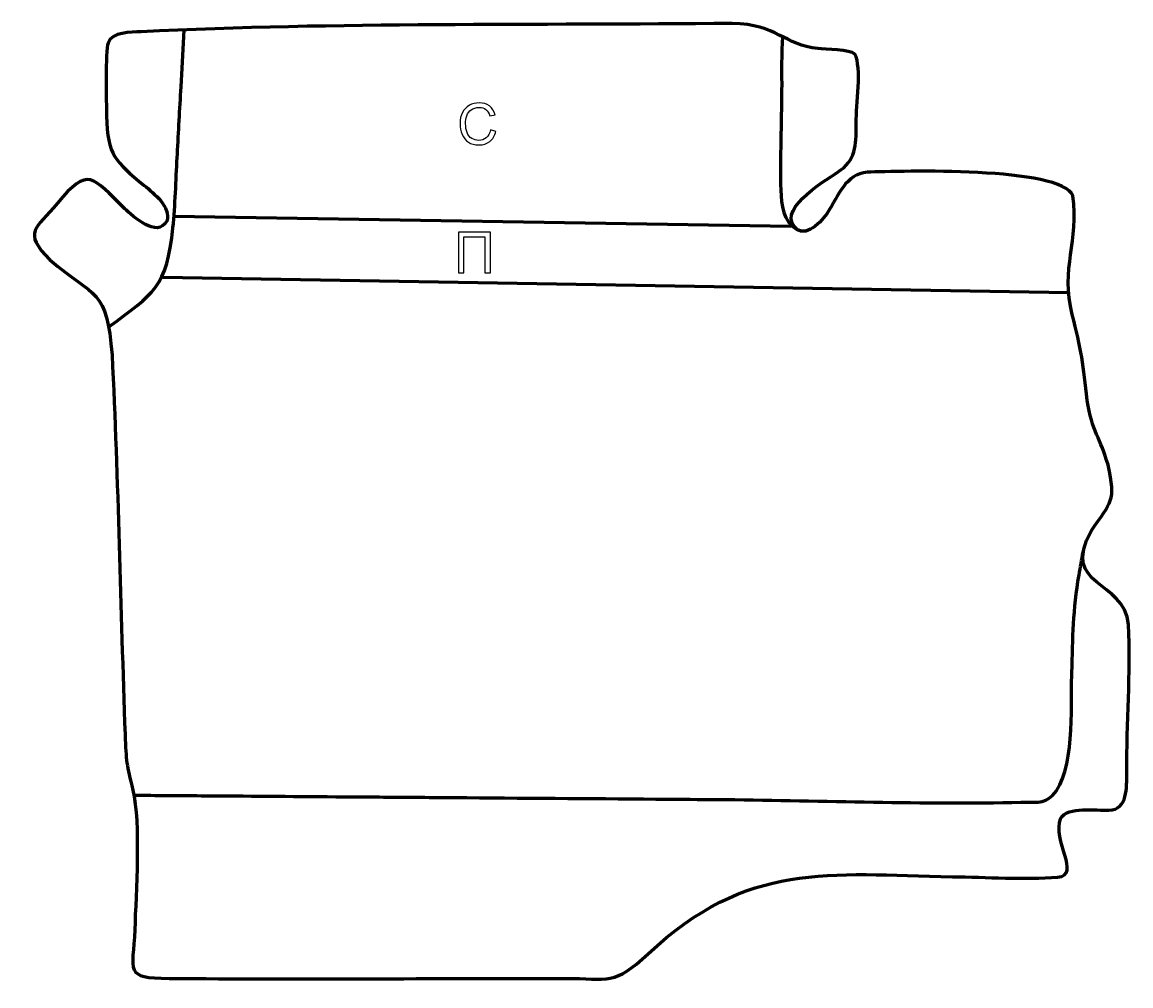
# Model space of a CAD drawing. Header units: millimetres. Extents: x -752 to -257, y 177 to 607.
import ezdxf

# ---------------------------------------------------------------- set-up
doc = ezdxf.new("R2010")
doc.units = ezdxf.units.MM
doc.header["$MEASUREMENT"] = 0
doc.layers.add('layer 2', color=7, linetype='Continuous')
doc.layers.add('layer 3', color=7, linetype='Continuous')

msp = doc.modelspace()

# ---------------------------------------------------------------- linework, layer by layer
at = {"layer": 'layer 2', "color": 140, "lineweight": 158}
for points, knots in [([(-713.1888, 471.3032), (-693.0102, 486), (-687.2372, 489.1853), (-684.5034, 515.5597), (-684.5034, 515.5597), (-683.4591, 525.6349), (-683.1633, 536.8139), (-682.6066, 547.028), (-682.6066, 547.028), (-682.6066, 547.028), (-682.5248, 548.5281), (-682.5248, 548.5281), (-682.5248, 548.5281), (-681.9781, 558.5283), (-681.4314, 568.5284), (-680.8847, 578.5286), (-680.8847, 578.5286), (-680.4747, 586.0288), (-680.0646, 593.5289), (-679.6546, 601.029), (-679.6546, 601.029), (-679.6546, 601.029), (-679.4906, 604.0291), (-679.4906, 604.0291)], [0, 0, 0, 0, 0.14285714, 0.14285714, 0.14285714, 0.14285714, 0.28571429, 0.28571429, 0.28571429, 0.28571429, 0.42857143, 0.42857143, 0.42857143, 0.42857143, 0.57142857, 0.57142857, 0.57142857, 0.57142857, 0.71428571, 0.71428571, 0.71428571, 0.71428571, 1, 1, 1, 1]), ([(-412.1965, 600.9762), (-412.7763, 593.9995), (-412.4939, 584.1571), (-412.5596, 576.986), (-412.5596, 576.986), (-412.6989, 562.4478), (-413.3133, 546.8135), (-412.9464, 532.4095), (-412.9464, 532.4095), (-412.7811, 525.9174), (-411.9147, 518.1881), (-405.7247, 514.854), (-405.7247, 514.854), (-405.7247, 514.854), (-405.225, 514.5849), (-405.225, 514.5849)], [0, 0, 0, 0, 0.2, 0.2, 0.2, 0.2, 0.4, 0.4, 0.4, 0.4, 0.6, 0.6, 0.6, 0.6, 1, 1, 1, 1]), ([(-701.9237, 262.0488), (-691.9091, 261.9749), (-681.8946, 261.901), (-671.88, 261.8271), (-671.88, 261.8271), (-651.8508, 261.6793), (-631.8217, 261.5315), (-611.7926, 261.3837), (-611.7926, 261.3837), (-602.2787, 261.3135), (-592.7649, 261.2432), (-583.251, 261.173), (-583.251, 261.173), (-573.2365, 261.0991), (-563.2219, 261.0252), (-553.2073, 260.9513), (-553.2073, 260.9513), (-523.1636, 260.7296), (-493.1199, 260.5079), (-463.0762, 260.2862), (-463.0762, 260.2862), (-454.5638, 260.2234), (-446.0514, 260.1606), (-437.539, 260.0977), (-437.539, 260.0977), (-393.8467, 259.6149), (-349.2226, 257.9344), (-305.6372, 258.8984), (-305.6372, 258.8984), (-300.3554, 259.0152), (-295.1844, 258.0356), (-291.5501, 261.8762), (-291.5501, 261.8762), (-281.6023, 272.3885), (-283.2126, 301.2645), (-282.9824, 315.348), (-282.9824, 315.348), (-282.9824, 315.348), (-282.9385, 316.8328), (-282.9385, 316.8328), (-282.9385, 316.8328), (-282.4359, 332.182), (-282.4171, 345.1843), (-279.7123, 360.4387), (-279.7123, 360.4387), (-279.1024, 363.8786), (-278.4634, 367.3074), (-277.8782, 370.7524)], [0, 0, 0, 0, 0.07692308, 0.07692308, 0.07692308, 0.07692308, 0.15384615, 0.15384615, 0.15384615, 0.15384615, 0.23076923, 0.23076923, 0.23076923, 0.23076923, 0.30769231, 0.30769231, 0.30769231, 0.30769231, 0.38461538, 0.38461538, 0.38461538, 0.38461538, 0.46153846, 0.46153846, 0.46153846, 0.46153846, 0.53846154, 0.53846154, 0.53846154, 0.53846154, 0.61538462, 0.61538462, 0.61538462, 0.61538462, 0.69230769, 0.69230769, 0.69230769, 0.69230769, 0.76923077, 0.76923077, 0.76923077, 0.76923077, 0.84615385, 0.84615385, 0.84615385, 0.84615385, 1, 1, 1, 1])]:
    msp.add_open_spline(points, degree=3, knots=knots, dxfattribs=at)
at = {"layer": 'layer 2', "color": 142}
for points, knots in [([(-542.617, 559.2907), (-542.617, 559.2907), (-540.204, 558.6811), (-540.204, 558.6811), (-540.204, 558.6811), (-540.7078, 556.7042), (-541.6137, 555.2013), (-542.9218, 554.1642), (-542.9218, 554.1642), (-544.2299, 553.127), (-545.8301, 552.6063), (-547.7224, 552.6063), (-547.7224, 552.6063), (-549.6782, 552.6063), (-551.2699, 553.0042), (-552.4976, 553.8043), (-552.4976, 553.8043), (-553.7253, 554.6002), (-554.6566, 555.7559), (-555.2958, 557.2672), (-555.2958, 557.2672), (-555.9351, 558.7827), (-556.2568, 560.4041), (-556.2568, 562.1398), (-556.2568, 562.1398), (-556.2568, 564.0321), (-555.897, 565.6831), (-555.1731, 567.0928), (-555.1731, 567.0928), (-554.4492, 568.5025), (-553.4205, 569.5735), (-552.087, 570.3059), (-552.087, 570.3059), (-550.7535, 571.0382), (-549.2845, 571.4023), (-547.6843, 571.4023), (-547.6843, 571.4023), (-545.864, 571.4023), (-544.3357, 570.9409), (-543.0996, 570.0138), (-543.0996, 570.0138), (-541.8592, 569.0867), (-540.9956, 567.787), (-540.5088, 566.1106), (-540.5088, 566.1106), (-540.5088, 566.1106), (-542.871, 565.5518), (-542.871, 565.5518), (-542.871, 565.5518), (-543.2901, 566.8726), (-543.9039, 567.8378), (-544.704, 568.439), (-544.704, 568.439), (-545.5041, 569.0443), (-546.5117, 569.3449), (-547.7266, 569.3449), (-547.7266, 569.3449), (-549.1194, 569.3449), (-550.2878, 569.0105), (-551.2234, 568.3416), (-551.2234, 568.3416), (-552.1589, 567.6727), (-552.8193, 566.771), (-553.1961, 565.645), (-553.1961, 565.645), (-553.5771, 564.5147), (-553.7676, 563.3505), (-553.7676, 562.1525), (-553.7676, 562.1525), (-553.7676, 560.6073), (-553.5432, 559.2569), (-553.0945, 558.1054), (-553.0945, 558.1054), (-552.6458, 556.9497), (-551.9473, 556.0903), (-550.999, 555.5188), (-550.999, 555.5188), (-550.0507, 554.9473), (-549.0263, 554.6637), (-547.9214, 554.6637), (-547.9214, 554.6637), (-546.5752, 554.6637), (-545.4406, 555.0532), (-544.5093, 555.8279), (-544.5093, 555.8279), (-543.578, 556.6068), (-542.9472, 557.7583), (-542.617, 559.2907)], [0, 0, 0, 0, 0.04347826, 0.04347826, 0.04347826, 0.04347826, 0.08695652, 0.08695652, 0.08695652, 0.08695652, 0.13043478, 0.13043478, 0.13043478, 0.13043478, 0.17391304, 0.17391304, 0.17391304, 0.17391304, 0.2173913, 0.2173913, 0.2173913, 0.2173913, 0.26086957, 0.26086957, 0.26086957, 0.26086957, 0.30434783, 0.30434783, 0.30434783, 0.30434783, 0.34782609, 0.34782609, 0.34782609, 0.34782609, 0.39130435, 0.39130435, 0.39130435, 0.39130435, 0.43478261, 0.43478261, 0.43478261, 0.43478261, 0.47826087, 0.47826087, 0.47826087, 0.47826087, 0.52173913, 0.52173913, 0.52173913, 0.52173913, 0.56521739, 0.56521739, 0.56521739, 0.56521739, 0.60869565, 0.60869565, 0.60869565, 0.60869565, 0.65217391, 0.65217391, 0.65217391, 0.65217391, 0.69565217, 0.69565217, 0.69565217, 0.69565217, 0.73913043, 0.73913043, 0.73913043, 0.73913043, 0.7826087, 0.7826087, 0.7826087, 0.7826087, 0.82608696, 0.82608696, 0.82608696, 0.82608696, 0.86956522, 0.86956522, 0.86956522, 0.86956522, 0.91304348, 0.91304348, 0.91304348, 0.91304348, 1, 1, 1, 1]), ([(-556.9553, 513.6829), (-556.9553, 513.6829), (-542.6805, 513.6829), (-542.6805, 513.6829), (-542.6805, 513.6829), (-542.6805, 513.6829), (-542.6805, 495.4965), (-542.6805, 495.4965), (-542.6805, 495.4965), (-542.6805, 495.4965), (-545.0935, 495.4965), (-545.0935, 495.4965), (-545.0935, 495.4965), (-545.0935, 495.4965), (-545.0935, 511.5493), (-545.0935, 511.5493), (-545.0935, 511.5493), (-545.0935, 511.5493), (-554.5423, 511.5493), (-554.5423, 511.5493), (-554.5423, 511.5493), (-554.5423, 511.5493), (-554.5423, 495.4965), (-554.5423, 495.4965), (-554.5423, 495.4965), (-554.5423, 495.4965), (-556.9553, 495.4965), (-556.9553, 495.4965), (-556.9553, 495.4965), (-556.9553, 495.4965), (-556.9553, 513.6829), (-556.9553, 513.6829)], [0, 0, 0, 0, 0.11111111, 0.11111111, 0.11111111, 0.11111111, 0.22222222, 0.22222222, 0.22222222, 0.22222222, 0.33333333, 0.33333333, 0.33333333, 0.33333333, 0.44444444, 0.44444444, 0.44444444, 0.44444444, 0.55555556, 0.55555556, 0.55555556, 0.55555556, 0.66666667, 0.66666667, 0.66666667, 0.66666667, 0.77777778, 0.77777778, 0.77777778, 0.77777778, 1, 1, 1, 1])]:
    msp.add_open_spline(points, degree=3, knots=knots, dxfattribs=at)
at = {"layer": 'layer 2', "color": 140, "lineweight": 158}
for points in [[(-684.0443, 520.7338), (-684.0443, 520.7338), (-408.3999, 516.3638), (-408.3999, 516.3638)], [(-284.3423, 486.4477), (-284.3423, 486.4477), (-688.991, 493.345), (-688.991, 493.345)]]:
    msp.add_open_spline(points, degree=3, dxfattribs=at)
at = {"layer": 'layer 3', "color": 242, "lineweight": 158}
msp.add_open_spline([(-434.5969, 606.94), (-414.5934, 606.4134), (-411.5607, 597.2856), (-396.2552, 595.638), (-396.2552, 595.638), (-393.0674, 595.3297), (-381.9284, 595.1994), (-379.8221, 593.1969), (-379.8221, 593.1969), (-376.6724, 587.1817), (-379.2837, 570.3478), (-379.2867, 562.6114), (-379.2867, 562.6114), (-379.2899, 554.3462), (-378.8857, 546.6449), (-386.1102, 541.4319), (-386.1102, 541.4319), (-391.4657, 537.5674), (-414.0424, 524.9214), (-406.8954, 516.0424), (-406.8954, 516.0424), (-402.131, 510.1235), (-394.4612, 518.6043), (-391.8789, 522.6359), (-391.8789, 522.6359), (-387.2783, 529.8185), (-383.9549, 539.6442), (-374.2695, 540.4084), (-374.2695, 540.4084), (-360.1371, 540.8848), (-287.2439, 543.1124), (-282.4884, 529.7987), (-282.4884, 529.7987), (-279.4646, 509.7185), (-288.0912, 497.5933), (-282.7077, 476.8065), (-282.7077, 476.8065), (-278.8524, 461.9512), (-277.6189, 453.6082), (-276.0921, 438.4067), (-276.0921, 438.4067), (-273.9589, 424.7351), (-270.0434, 421.313), (-266.7376, 409.6881), (-266.7376, 409.6881), (-262.9977, 392.8993), (-265.3523, 393.5662), (-274.1674, 380.2528), (-274.1674, 380.2528), (-288.3992, 355.0459), (-259.4245, 358.4226), (-257.6105, 338.3024), (-257.6105, 338.3024), (-256.5694, 316.3794), (-258.504, 294.293), (-258.3731, 272.2495), (-258.3731, 272.2495), (-258.5162, 265.3874), (-257.7265, 255.6117), (-266.3993, 255.2934), (-266.3993, 255.2934), (-271.9608, 255.1895), (-284.8521, 257.0631), (-287.8225, 251.8481), (-287.8225, 251.8481), (-291.9756, 241.5361), (-278.4256, 226.5912), (-289.2844, 225.4002), (-289.2844, 225.4002), (-303.7987, 224.2232), (-321.2888, 225.4873), (-336.2348, 225.5882), (-336.2348, 225.5882), (-392.1399, 226.8505), (-427.907, 232.5577), (-472.1563, 191.2059), (-472.1563, 191.2059), (-487.5065, 176.8608), (-489.5867, 180.1898), (-509.5782, 180.1977), (-509.5782, 180.1977), (-568.3515, 180.2245), (-627.4025, 179.6775), (-686.136, 180.1874), (-686.136, 180.1874), (-706.7039, 180.366), (-702.3305, 183.0563), (-701.5651, 201.9668), (-701.5651, 201.9668), (-701.0429, 218.2609), (-698.8341, 249.6025), (-702.4131, 264.3553), (-702.4131, 264.3553), (-705.1499, 275.636), (-705.4858, 277.1871), (-705.9123, 289.1099), (-705.9123, 289.1099), (-707.9074, 345.5569), (-708.9389, 402.4126), (-711.7171, 458.7765), (-711.7171, 458.7765), (-713.9363, 488.4069), (-719.2509, 484.2901), (-739.5252, 501.2274), (-739.5252, 501.2274), (-751.8549, 514.0146), (-745.7764, 514.9214), (-736.0951, 526.5655), (-736.0951, 526.5655), (-722.2018, 543.4143), (-720.7984, 538.2819), (-705.944, 524.0919), (-705.944, 524.0919), (-702.396, 520.7026), (-691.3424, 510.7123), (-687.2814, 518.5635), (-687.2814, 518.5635), (-685.1092, 524.8914), (-693.0819, 530.9807), (-697.3319, 534.5187), (-697.3319, 534.5187), (-710.377, 545.3779), (-713.674, 547.6771), (-714.1563, 565.6397), (-714.1563, 565.6397), (-714.3028, 571.0931), (-714.7073, 594.5838), (-713.4783, 598.1378), (-713.4783, 598.1378), (-711.7304, 603.1928), (-703.1981, 602.9593), (-698.7474, 603.1772), (-698.7474, 603.1772), (-611.1651, 607.4648), (-522.321, 605.959), (-434.5969, 606.94)], degree=3, knots=[0, 0, 0, 0, 0.02857143, 0.02857143, 0.02857143, 0.02857143, 0.05714286, 0.05714286, 0.05714286, 0.05714286, 0.08571429, 0.08571429, 0.08571429, 0.08571429, 0.11428571, 0.11428571, 0.11428571, 0.11428571, 0.14285714, 0.14285714, 0.14285714, 0.14285714, 0.17142857, 0.17142857, 0.17142857, 0.17142857, 0.2, 0.2, 0.2, 0.2, 0.22857143, 0.22857143, 0.22857143, 0.22857143, 0.25714286, 0.25714286, 0.25714286, 0.25714286, 0.28571429, 0.28571429, 0.28571429, 0.28571429, 0.31428571, 0.31428571, 0.31428571, 0.31428571, 0.34285714, 0.34285714, 0.34285714, 0.34285714, 0.37142857, 0.37142857, 0.37142857, 0.37142857, 0.4, 0.4, 0.4, 0.4, 0.42857143, 0.42857143, 0.42857143, 0.42857143, 0.45714286, 0.45714286, 0.45714286, 0.45714286, 0.48571429, 0.48571429, 0.48571429, 0.48571429, 0.51428571, 0.51428571, 0.51428571, 0.51428571, 0.54285714, 0.54285714, 0.54285714, 0.54285714, 0.57142857, 0.57142857, 0.57142857, 0.57142857, 0.6, 0.6, 0.6, 0.6, 0.62857143, 0.62857143, 0.62857143, 0.62857143, 0.65714286, 0.65714286, 0.65714286, 0.65714286, 0.68571429, 0.68571429, 0.68571429, 0.68571429, 0.71428571, 0.71428571, 0.71428571, 0.71428571, 0.74285714, 0.74285714, 0.74285714, 0.74285714, 0.77142857, 0.77142857, 0.77142857, 0.77142857, 0.8, 0.8, 0.8, 0.8, 0.82857143, 0.82857143, 0.82857143, 0.82857143, 0.85714286, 0.85714286, 0.85714286, 0.85714286, 0.88571429, 0.88571429, 0.88571429, 0.88571429, 0.91428571, 0.91428571, 0.91428571, 0.91428571, 0.94285714, 0.94285714, 0.94285714, 0.94285714, 1, 1, 1, 1], dxfattribs=at)

doc.saveas('drawing.dxf')
